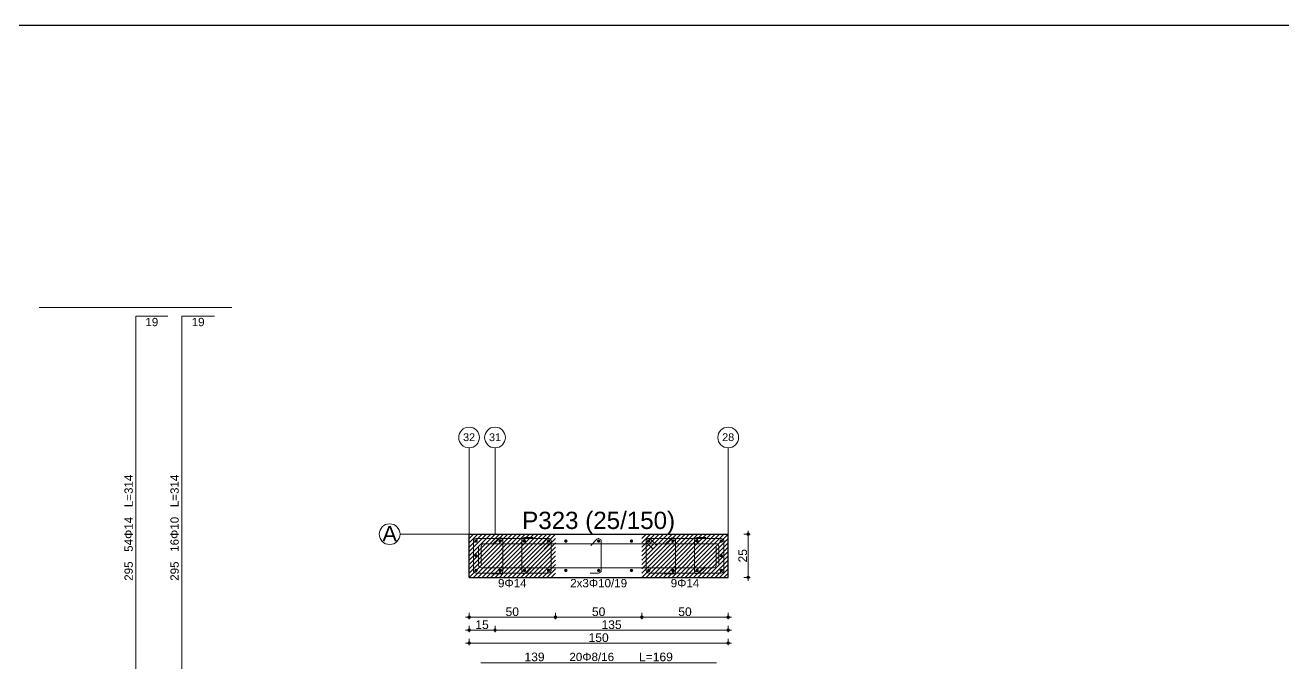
# Model space of a CAD drawing. Header units: millimetres. Extents: x 2232 to 85269, y -3593 to 5869.
# Drawn here: x 70770 to 71862, y 353 to 907 of the extents above; entities that cross this region are included whole.
import ezdxf

# ---------------------------------------------------------------- set-up
doc = ezdxf.new("R2010")
doc.units = ezdxf.units.MM
doc.linetypes.add('CENTER2', pattern=[112.5, 75, -12.5, 12.5, -12.5])
for name, color, linetype in [('Donatı Topl. Uzun. Yazısı', 7, 'Continuous'), ('Donatı Uz. Yazısı', 7, 'Continuous'), ('Donatı Yazısı', 7, 'Continuous'), ('Donatı Çizgisi', 7, 'Continuous'), ('Panel', 7, 'Continuous'), ('Standart', 7, 'Continuous'), ('Ölçülendirme', 7, 'Continuous')]:
    doc.layers.add(name, color=color, linetype=linetype)
doc.styles.add('arial_1_18', font='arial.ttf', dxfattribs={"height": 0.2})

# ---------------------------------------------------------------- blocks, each defined once
blk = doc.blocks.new('IDE824Entity7263')
at = {"layer": 'Donatı Çizgisi', "linetype": 'Continuous', "lineweight": 5}
h = blk.add_hatch(color=5, dxfattribs=at)
edge = h.paths.add_edge_path(flags=0)
edge.add_arc((21488.83, 1424), 1, 0, 360)
h = blk.add_hatch(color=5, dxfattribs=at)
edge = h.paths.add_edge_path(flags=0)
edge.add_arc((21502.83, 1424), 1, 0, 360)
h = blk.add_hatch(color=5, dxfattribs=at)
edge = h.paths.add_edge_path(flags=0)
edge.add_arc((21516.83, 1424), 1, 0, 360)
h = blk.add_hatch(color=5, dxfattribs=at)
edge = h.paths.add_edge_path(flags=0)
edge.add_arc((21530.83, 1424), 1, 0, 360)
h = blk.add_hatch(color=5, dxfattribs=at)
edge = h.paths.add_edge_path(flags=0)
edge.add_arc((21540.83, 1424), 1, 0, 360)
h = blk.add_hatch(color=5, dxfattribs=at)
edge = h.paths.add_edge_path(flags=0)
edge.add_arc((21559.83, 1424), 1, 0, 360)
h = blk.add_hatch(color=5, dxfattribs=at)
edge = h.paths.add_edge_path(flags=0)
edge.add_arc((21578.83, 1424), 1, 0, 360)
h = blk.add_hatch(color=5, dxfattribs=at)
edge = h.paths.add_edge_path(flags=0)
edge.add_arc((21588.83, 1424), 1, 0, 360)
h = blk.add_hatch(color=5, dxfattribs=at)
edge = h.paths.add_edge_path(flags=0)
edge.add_arc((21602.83, 1424), 1, 0, 360)
h = blk.add_hatch(color=5, dxfattribs=at)
edge = h.paths.add_edge_path(flags=0)
edge.add_arc((21616.83, 1424), 1, 0, 360)
h = blk.add_hatch(color=5, dxfattribs=at)
edge = h.paths.add_edge_path(flags=0)
edge.add_arc((21630.83, 1424), 1, 0, 360)
h = blk.add_hatch(color=5, dxfattribs=at)
edge = h.paths.add_edge_path(flags=0)
edge.add_arc((21488.83, 1415.5), 1, 0, 360)
h = blk.add_hatch(color=5, dxfattribs=at)
edge = h.paths.add_edge_path(flags=0)
edge.add_arc((21630.83, 1415.5), 1, 0, 360)
h = blk.add_hatch(color=5, dxfattribs=at)
edge = h.paths.add_edge_path(flags=0)
edge.add_arc((21488.83, 1407), 1, 0, 360)
h = blk.add_hatch(color=5, dxfattribs=at)
edge = h.paths.add_edge_path(flags=0)
edge.add_arc((21502.83, 1407), 1, 0, 360)
h = blk.add_hatch(color=5, dxfattribs=at)
edge = h.paths.add_edge_path(flags=0)
edge.add_arc((21516.83, 1407), 1, 0, 360)
h = blk.add_hatch(color=5, dxfattribs=at)
edge = h.paths.add_edge_path(flags=0)
edge.add_arc((21530.83, 1407), 1, 0, 360)
h = blk.add_hatch(color=5, dxfattribs=at)
edge = h.paths.add_edge_path(flags=0)
edge.add_arc((21540.83, 1407), 1, 0, 360)
h = blk.add_hatch(color=5, dxfattribs=at)
edge = h.paths.add_edge_path(flags=0)
edge.add_arc((21559.83, 1407), 1, 0, 360)
h = blk.add_hatch(color=5, dxfattribs=at)
edge = h.paths.add_edge_path(flags=0)
edge.add_arc((21578.83, 1407), 1, 0, 360)
h = blk.add_hatch(color=5, dxfattribs=at)
edge = h.paths.add_edge_path(flags=0)
edge.add_arc((21588.83, 1407), 1, 0, 360)
h = blk.add_hatch(color=5, dxfattribs=at)
edge = h.paths.add_edge_path(flags=0)
edge.add_arc((21602.83, 1407), 1, 0, 360)
h = blk.add_hatch(color=5, dxfattribs=at)
edge = h.paths.add_edge_path(flags=0)
edge.add_arc((21616.83, 1407), 1, 0, 360)
h = blk.add_hatch(color=5, dxfattribs=at)
edge = h.paths.add_edge_path(flags=0)
edge.add_arc((21630.83, 1407), 1, 0, 360)
at = {"layer": 'Donatı Çizgisi', "color": 5, "linetype": 'Continuous', "lineweight": 5}
for points in [[(21291.83, 1259.24), (21291.83, 1554.24)], [(21291.83, 1554.24), (21310.43, 1554.24)], [(21318.43, 1259.24), (21318.43, 1554.24)], [(21318.43, 1554.24), (21337.43, 1554.24)]]:
    blk.add_lwpolyline(points, dxfattribs=at)
at = {"layer": 'Donatı Çizgisi', "color": 1, "linetype": 'Continuous', "lineweight": 5}
for points in [[(21487.33, 1407), (21487.33, 1424)], [(21488.83, 1425.5), (21530.83, 1425.5)], [(21490.33, 1410), (21490.33, 1420.4)], [(21491.83, 1410.6), (21491.83, 1421)], [(21493.33, 1422.5), (21627.83, 1422.5)], [(21498.23, 1422.03), (21501.77, 1425.56)], [(21504.33, 1406.5), (21504.33, 1424.5)], [(21515.33, 1406.5), (21515.33, 1424.5)], [(21516.83, 1426), (21521.83, 1426)], [(21526.23, 1421.53), (21529.77, 1425.06)], [(21528.35, 1419.4), (21531.89, 1422.94)], [(21532.33, 1407), (21532.33, 1424)], [(21555.23, 1421.53), (21558.77, 1425.06)], [(21561.33, 1407), (21561.33, 1424)], [(21587.33, 1407), (21587.33, 1424)], [(21587.77, 1422.94), (21591.3, 1419.4)], [(21588.83, 1425.5), (21630.83, 1425.5)], [(21589.89, 1425.06), (21593.43, 1421.53)], [(21598.23, 1422.03), (21601.77, 1425.56)], [(21604.33, 1406.5), (21604.33, 1424.5)], [(21615.33, 1406.5), (21615.33, 1424.5)], [(21616.83, 1426), (21621.83, 1426)], [(21627.83, 1410), (21627.83, 1420.4)], [(21629.33, 1410.6), (21629.33, 1421)], [(21632.33, 1407), (21632.33, 1424)], [(21488.83, 1405.5), (21530.83, 1405.5)], [(21491.83, 1408.5), (21626.33, 1408.5)], [(21517.89, 1405.44), (21521.43, 1408.97)], [(21554.83, 1405.5), (21559.83, 1405.5)], [(21588.83, 1405.5), (21630.83, 1405.5)], [(21617.89, 1405.44), (21621.43, 1408.97)], [(21497.83, 1405), (21502.83, 1405)], [(21597.83, 1405), (21602.83, 1405)], [(21491.53, 1353.46), (21628.13, 1353.46)]]:
    blk.add_lwpolyline(points, dxfattribs=at)
for centre, start, end in [((21488.83, 1424), 90, 180), ((21493.33, 1421), 90, 180), ((21502.83, 1424.5), 0, 135), ((21516.83, 1424.5), 90, 180), ((21530.83, 1424), 0, 135), ((21530.83, 1424), 315, 90), ((21559.83, 1424), 0, 135), ((21588.83, 1424), 90, 225), ((21588.83, 1424), 45, 180), ((21602.83, 1424.5), 0, 135), ((21616.83, 1424.5), 90, 180), ((21627.83, 1421), 0, 90), ((21630.83, 1424), 0, 90), ((21488.83, 1407), 180, 270), ((21491.83, 1410), 180, 270), ((21502.83, 1406.5), 270, 0), ((21516.83, 1406.5), 180, 315), ((21530.83, 1407), 270, 0), ((21559.83, 1407), 270, 0), ((21588.83, 1407), 180, 270), ((21602.83, 1406.5), 270, 0), ((21616.83, 1406.5), 180, 315), ((21626.33, 1410), 270, 0), ((21630.83, 1407), 270, 360)]:
    blk.add_arc(centre, 1.5, start, end, dxfattribs=at)
at = {"layer": 'Panel', "color": 1, "linetype": 'Continuous', "lineweight": 5}
blk.add_lwpolyline([(21235.83, 1559.24), (21347.43, 1559.24)], dxfattribs=at)
at = {"layer": 'Panel', "color": 250, "linetype": 'CENTER2', "lineweight": 5}
for points in [[(21484.83, 1428), (21484.83, 1478)], [(21499.83, 1428), (21499.83, 1478)], [(21634.83, 1428), (21634.83, 1478)], [(21444.83, 1428), (21484.83, 1428)]]:
    blk.add_lwpolyline(points, dxfattribs=at)
at = {"layer": 'Panel', "color": 251, "linetype": 'Continuous', "lineweight": -3}
for points in [[(21484.83, 1423), (21489.83, 1428)], [(21484.83, 1425.5), (21487.33, 1428)], [(21489.83, 1423), (21494.83, 1428)], [(21489.83, 1425.5), (21492.33, 1428)], [(21494.83, 1423), (21499.83, 1428)], [(21494.83, 1425.5), (21497.33, 1428)], [(21499.83, 1423), (21504.83, 1428)], [(21499.83, 1425.5), (21502.33, 1428)], [(21504.83, 1423), (21509.83, 1428)], [(21504.83, 1425.5), (21507.33, 1428)], [(21509.83, 1423), (21514.83, 1428)], [(21509.83, 1425.5), (21512.33, 1428)], [(21514.83, 1423), (21519.83, 1428)], [(21514.83, 1425.5), (21517.33, 1428)], [(21519.83, 1423), (21524.83, 1428)], [(21519.83, 1425.5), (21522.33, 1428)], [(21524.83, 1423), (21529.83, 1428)], [(21524.83, 1425.5), (21527.33, 1428)], [(21529.83, 1423), (21534.83, 1428)], [(21529.83, 1425.5), (21532.33, 1428)], [(21584.83, 1423), (21589.83, 1428)], [(21584.83, 1425.5), (21587.33, 1428)], [(21589.83, 1423), (21594.83, 1428)], [(21589.83, 1425.5), (21592.33, 1428)], [(21594.83, 1423), (21599.83, 1428)], [(21594.83, 1425.5), (21597.33, 1428)], [(21599.83, 1423), (21604.83, 1428)], [(21599.83, 1425.5), (21602.33, 1428)], [(21604.83, 1423), (21609.83, 1428)], [(21604.83, 1425.5), (21607.33, 1428)], [(21609.83, 1423), (21614.83, 1428)], [(21609.83, 1425.5), (21612.33, 1428)], [(21614.83, 1423), (21619.83, 1428)], [(21614.83, 1425.5), (21617.33, 1428)], [(21619.83, 1423), (21624.83, 1428)], [(21619.83, 1425.5), (21622.33, 1428)], [(21624.83, 1423), (21629.83, 1428)], [(21624.83, 1425.5), (21627.33, 1428)], [(21629.83, 1423), (21634.83, 1428)], [(21629.83, 1425.5), (21632.33, 1428)], [(21484.83, 1418), (21489.83, 1423)], [(21484.83, 1420.5), (21487.33, 1423)], [(21487.33, 1423), (21489.83, 1425.5)], [(21487.33, 1418), (21489.83, 1420.5)], [(21489.83, 1418), (21494.83, 1423)], [(21489.83, 1420.5), (21492.33, 1423)], [(21492.33, 1423), (21494.83, 1425.5)], [(21492.33, 1418), (21494.83, 1420.5)], [(21494.83, 1418), (21499.83, 1423)], [(21494.83, 1420.5), (21497.33, 1423)], [(21497.33, 1423), (21499.83, 1425.5)], [(21497.33, 1418), (21499.83, 1420.5)], [(21499.83, 1418), (21504.83, 1423)], [(21499.83, 1420.5), (21502.33, 1423)], [(21502.33, 1423), (21504.83, 1425.5)], [(21502.33, 1418), (21504.83, 1420.5)], [(21504.83, 1418), (21509.83, 1423)], [(21504.83, 1420.5), (21507.33, 1423)], [(21507.33, 1423), (21509.83, 1425.5)], [(21507.33, 1418), (21509.83, 1420.5)], [(21509.83, 1418), (21514.83, 1423)], [(21509.83, 1420.5), (21512.33, 1423)], [(21512.33, 1423), (21514.83, 1425.5)], [(21512.33, 1418), (21514.83, 1420.5)], [(21514.83, 1418), (21519.83, 1423)], [(21514.83, 1420.5), (21517.33, 1423)], [(21517.33, 1423), (21519.83, 1425.5)], [(21517.33, 1418), (21519.83, 1420.5)], [(21519.83, 1418), (21524.83, 1423)], [(21519.83, 1420.5), (21522.33, 1423)], [(21522.33, 1423), (21524.83, 1425.5)], [(21522.33, 1418), (21524.83, 1420.5)], [(21524.83, 1418), (21529.83, 1423)], [(21524.83, 1420.5), (21527.33, 1423)], [(21527.33, 1423), (21529.83, 1425.5)], [(21527.33, 1418), (21529.83, 1420.5)], [(21529.83, 1418), (21534.83, 1423)], [(21529.83, 1420.5), (21532.33, 1423)], [(21532.33, 1423), (21534.83, 1425.5)], [(21532.33, 1418), (21534.83, 1420.5)], [(21584.83, 1418), (21589.83, 1423)], [(21584.83, 1420.5), (21587.33, 1423)], [(21587.33, 1423), (21589.83, 1425.5)], [(21587.33, 1418), (21589.83, 1420.5)], [(21589.83, 1418), (21594.83, 1423)], [(21589.83, 1420.5), (21592.33, 1423)], [(21592.33, 1423), (21594.83, 1425.5)], [(21592.33, 1418), (21594.83, 1420.5)], [(21594.83, 1418), (21599.83, 1423)], [(21594.83, 1420.5), (21597.33, 1423)], [(21597.33, 1423), (21599.83, 1425.5)], [(21597.33, 1418), (21599.83, 1420.5)], [(21599.83, 1418), (21604.83, 1423)], [(21599.83, 1420.5), (21602.33, 1423)], [(21602.33, 1423), (21604.83, 1425.5)], [(21602.33, 1418), (21604.83, 1420.5)], [(21604.83, 1418), (21609.83, 1423)], [(21604.83, 1420.5), (21607.33, 1423)], [(21607.33, 1423), (21609.83, 1425.5)], [(21607.33, 1418), (21609.83, 1420.5)], [(21609.83, 1418), (21614.83, 1423)], [(21609.83, 1420.5), (21612.33, 1423)], [(21612.33, 1423), (21614.83, 1425.5)], [(21612.33, 1418), (21614.83, 1420.5)], [(21614.83, 1418), (21619.83, 1423)], [(21614.83, 1420.5), (21617.33, 1423)], [(21617.33, 1423), (21619.83, 1425.5)], [(21617.33, 1418), (21619.83, 1420.5)], [(21619.83, 1418), (21624.83, 1423)], [(21619.83, 1420.5), (21622.33, 1423)], [(21622.33, 1423), (21624.83, 1425.5)], [(21622.33, 1418), (21624.83, 1420.5)], [(21624.83, 1418), (21629.83, 1423)], [(21624.83, 1420.5), (21627.33, 1423)], [(21627.33, 1423), (21629.83, 1425.5)], [(21627.33, 1418), (21629.83, 1420.5)], [(21629.83, 1418), (21634.83, 1423)], [(21629.83, 1420.5), (21632.33, 1423)], [(21632.33, 1423), (21634.83, 1425.5)], [(21632.33, 1418), (21634.83, 1420.5)], [(21484.83, 1413), (21489.83, 1418)], [(21484.83, 1415.5), (21487.33, 1418)], [(21484.83, 1408), (21489.83, 1413)], [(21484.83, 1410.5), (21487.33, 1413)], [(21487.33, 1413), (21489.83, 1415.5)], [(21489.83, 1413), (21494.83, 1418)], [(21489.83, 1415.5), (21492.33, 1418)], [(21489.83, 1408), (21494.83, 1413)], [(21489.83, 1410.5), (21492.33, 1413)], [(21492.33, 1413), (21494.83, 1415.5)], [(21494.83, 1413), (21499.83, 1418)], [(21494.83, 1415.5), (21497.33, 1418)], [(21494.83, 1408), (21499.83, 1413)], [(21494.83, 1410.5), (21497.33, 1413)], [(21497.33, 1413), (21499.83, 1415.5)], [(21499.83, 1413), (21504.83, 1418)], [(21499.83, 1415.5), (21502.33, 1418)], [(21499.83, 1408), (21504.83, 1413)], [(21499.83, 1410.5), (21502.33, 1413)], [(21502.33, 1413), (21504.83, 1415.5)], [(21504.83, 1413), (21509.83, 1418)], [(21504.83, 1415.5), (21507.33, 1418)], [(21504.83, 1408), (21509.83, 1413)], [(21504.83, 1410.5), (21507.33, 1413)], [(21507.33, 1413), (21509.83, 1415.5)], [(21509.83, 1413), (21514.83, 1418)], [(21509.83, 1415.5), (21512.33, 1418)], [(21509.83, 1408), (21514.83, 1413)], [(21509.83, 1410.5), (21512.33, 1413)], [(21512.33, 1413), (21514.83, 1415.5)], [(21514.83, 1413), (21519.83, 1418)], [(21514.83, 1415.5), (21517.33, 1418)], [(21514.83, 1408), (21519.83, 1413)], [(21514.83, 1410.5), (21517.33, 1413)], [(21517.33, 1413), (21519.83, 1415.5)], [(21519.83, 1413), (21524.83, 1418)], [(21519.83, 1415.5), (21522.33, 1418)], [(21519.83, 1408), (21524.83, 1413)], [(21519.83, 1410.5), (21522.33, 1413)], [(21522.33, 1413), (21524.83, 1415.5)], [(21524.83, 1413), (21529.83, 1418)], [(21524.83, 1415.5), (21527.33, 1418)], [(21524.83, 1408), (21529.83, 1413)], [(21524.83, 1410.5), (21527.33, 1413)], [(21527.33, 1413), (21529.83, 1415.5)], [(21529.83, 1413), (21534.83, 1418)], [(21529.83, 1415.5), (21532.33, 1418)], [(21529.83, 1408), (21534.83, 1413)], [(21529.83, 1410.5), (21532.33, 1413)], [(21532.33, 1413), (21534.83, 1415.5)], [(21584.83, 1413), (21589.83, 1418)], [(21584.83, 1415.5), (21587.33, 1418)], [(21584.83, 1408), (21589.83, 1413)], [(21584.83, 1410.5), (21587.33, 1413)], [(21587.33, 1413), (21589.83, 1415.5)], [(21589.83, 1413), (21594.83, 1418)], [(21589.83, 1415.5), (21592.33, 1418)], [(21589.83, 1408), (21594.83, 1413)], [(21589.83, 1410.5), (21592.33, 1413)], [(21592.33, 1413), (21594.83, 1415.5)], [(21594.83, 1413), (21599.83, 1418)], [(21594.83, 1415.5), (21597.33, 1418)], [(21594.83, 1408), (21599.83, 1413)], [(21594.83, 1410.5), (21597.33, 1413)], [(21597.33, 1413), (21599.83, 1415.5)], [(21599.83, 1413), (21604.83, 1418)], [(21599.83, 1415.5), (21602.33, 1418)], [(21599.83, 1408), (21604.83, 1413)], [(21599.83, 1410.5), (21602.33, 1413)], [(21602.33, 1413), (21604.83, 1415.5)], [(21604.83, 1413), (21609.83, 1418)], [(21604.83, 1415.5), (21607.33, 1418)], [(21604.83, 1408), (21609.83, 1413)], [(21604.83, 1410.5), (21607.33, 1413)], [(21607.33, 1413), (21609.83, 1415.5)], [(21609.83, 1413), (21614.83, 1418)], [(21609.83, 1415.5), (21612.33, 1418)], [(21609.83, 1408), (21614.83, 1413)], [(21609.83, 1410.5), (21612.33, 1413)], [(21612.33, 1413), (21614.83, 1415.5)], [(21614.83, 1413), (21619.83, 1418)], [(21614.83, 1415.5), (21617.33, 1418)], [(21614.83, 1408), (21619.83, 1413)], [(21614.83, 1410.5), (21617.33, 1413)], [(21617.33, 1413), (21619.83, 1415.5)], [(21619.83, 1413), (21624.83, 1418)], [(21619.83, 1415.5), (21622.33, 1418)], [(21619.83, 1408), (21624.83, 1413)], [(21619.83, 1410.5), (21622.33, 1413)], [(21622.33, 1413), (21624.83, 1415.5)], [(21624.83, 1413), (21629.83, 1418)], [(21624.83, 1415.5), (21627.33, 1418)], [(21624.83, 1408), (21629.83, 1413)], [(21624.83, 1410.5), (21627.33, 1413)], [(21627.33, 1413), (21629.83, 1415.5)], [(21629.83, 1413), (21634.83, 1418)], [(21629.83, 1415.5), (21632.33, 1418)], [(21629.83, 1408), (21634.83, 1413)], [(21629.83, 1410.5), (21632.33, 1413)], [(21632.33, 1413), (21634.83, 1415.5)], [(21484.83, 1403), (21489.83, 1408)], [(21484.83, 1405.5), (21487.33, 1408)], [(21487.33, 1408), (21489.83, 1410.5)], [(21487.33, 1403), (21489.83, 1405.5)], [(21489.83, 1403), (21494.83, 1408)], [(21489.83, 1405.5), (21492.33, 1408)], [(21492.33, 1408), (21494.83, 1410.5)], [(21492.33, 1403), (21494.83, 1405.5)], [(21494.83, 1403), (21499.83, 1408)], [(21494.83, 1405.5), (21497.33, 1408)], [(21497.33, 1408), (21499.83, 1410.5)], [(21497.33, 1403), (21499.83, 1405.5)], [(21499.83, 1403), (21504.83, 1408)], [(21499.83, 1405.5), (21502.33, 1408)], [(21502.33, 1408), (21504.83, 1410.5)], [(21502.33, 1403), (21504.83, 1405.5)], [(21504.83, 1403), (21509.83, 1408)], [(21504.83, 1405.5), (21507.33, 1408)], [(21507.33, 1408), (21509.83, 1410.5)], [(21507.33, 1403), (21509.83, 1405.5)], [(21509.83, 1403), (21514.83, 1408)], [(21509.83, 1405.5), (21512.33, 1408)], [(21512.33, 1408), (21514.83, 1410.5)], [(21512.33, 1403), (21514.83, 1405.5)], [(21514.83, 1403), (21519.83, 1408)], [(21514.83, 1405.5), (21517.33, 1408)], [(21517.33, 1408), (21519.83, 1410.5)], [(21517.33, 1403), (21519.83, 1405.5)], [(21519.83, 1403), (21524.83, 1408)], [(21519.83, 1405.5), (21522.33, 1408)], [(21522.33, 1408), (21524.83, 1410.5)], [(21522.33, 1403), (21524.83, 1405.5)], [(21524.83, 1403), (21529.83, 1408)], [(21524.83, 1405.5), (21527.33, 1408)], [(21527.33, 1408), (21529.83, 1410.5)], [(21527.33, 1403), (21529.83, 1405.5)], [(21529.83, 1403), (21534.83, 1408)], [(21529.83, 1405.5), (21532.33, 1408)], [(21532.33, 1408), (21534.83, 1410.5)], [(21532.33, 1403), (21534.83, 1405.5)], [(21584.83, 1403), (21589.83, 1408)], [(21584.83, 1405.5), (21587.33, 1408)], [(21587.33, 1408), (21589.83, 1410.5)], [(21587.33, 1403), (21589.83, 1405.5)], [(21589.83, 1403), (21594.83, 1408)], [(21589.83, 1405.5), (21592.33, 1408)], [(21592.33, 1408), (21594.83, 1410.5)], [(21592.33, 1403), (21594.83, 1405.5)], [(21594.83, 1403), (21599.83, 1408)], [(21594.83, 1405.5), (21597.33, 1408)], [(21597.33, 1408), (21599.83, 1410.5)], [(21597.33, 1403), (21599.83, 1405.5)], [(21599.83, 1403), (21604.83, 1408)], [(21599.83, 1405.5), (21602.33, 1408)], [(21602.33, 1408), (21604.83, 1410.5)], [(21602.33, 1403), (21604.83, 1405.5)], [(21604.83, 1403), (21609.83, 1408)], [(21604.83, 1405.5), (21607.33, 1408)], [(21607.33, 1408), (21609.83, 1410.5)], [(21607.33, 1403), (21609.83, 1405.5)], [(21609.83, 1403), (21614.83, 1408)], [(21609.83, 1405.5), (21612.33, 1408)], [(21612.33, 1408), (21614.83, 1410.5)], [(21612.33, 1403), (21614.83, 1405.5)], [(21614.83, 1403), (21619.83, 1408)], [(21614.83, 1405.5), (21617.33, 1408)], [(21617.33, 1408), (21619.83, 1410.5)], [(21617.33, 1403), (21619.83, 1405.5)], [(21619.83, 1403), (21624.83, 1408)], [(21619.83, 1405.5), (21622.33, 1408)], [(21622.33, 1408), (21624.83, 1410.5)], [(21622.33, 1403), (21624.83, 1405.5)], [(21624.83, 1403), (21629.83, 1408)], [(21624.83, 1405.5), (21627.33, 1408)], [(21627.33, 1408), (21629.83, 1410.5)], [(21627.33, 1403), (21629.83, 1405.5)], [(21629.83, 1403), (21634.83, 1408)], [(21629.83, 1405.5), (21632.33, 1408)], [(21632.33, 1408), (21634.83, 1410.5)], [(21632.33, 1403), (21634.83, 1405.5)]]:
    blk.add_lwpolyline(points, dxfattribs=at)
at = {"layer": 'Panel', "color": 33, "linetype": 'Continuous', "lineweight": -3}
for points in [[(21484.83, 1428), (21634.83, 1428)], [(21484.83, 1403), (21484.83, 1428)], [(21634.83, 1403), (21634.83, 1428)], [(21484.83, 1403), (21634.83, 1403)]]:
    blk.add_lwpolyline(points, dxfattribs=at)
at = {"layer": 'Panel', "color": 30, "linetype": 'Continuous', "lineweight": 5}
for centre in [(21484.83, 1484), (21499.83, 1484), (21634.83, 1484), (21438.83, 1428)]:
    blk.add_circle(centre, 6, dxfattribs=at)
at = {"layer": 'Ölçülendirme', "color": 5, "linetype": 'Continuous', "lineweight": 5}
for points in [[(21643.85, 1428), (21647.6, 1428)], [(21646.35, 1401), (21646.35, 1430)], [(21643.85, 1403), (21647.6, 1403)], [(21482.83, 1379.96), (21636.83, 1379.96)], [(21484.83, 1378.71), (21484.83, 1382.46)], [(21534.83, 1378.71), (21534.83, 1382.46)], [(21584.83, 1378.71), (21584.83, 1382.46)], [(21634.83, 1378.71), (21634.83, 1382.46)], [(21482.83, 1372.46), (21636.83, 1372.46)], [(21484.83, 1371.21), (21484.83, 1374.96)], [(21499.83, 1371.21), (21499.83, 1374.96)], [(21634.83, 1371.21), (21634.83, 1374.96)], [(21482.83, 1364.96), (21636.83, 1364.96)], [(21484.83, 1363.71), (21484.83, 1367.46)], [(21634.83, 1363.71), (21634.83, 1367.46)]]:
    blk.add_lwpolyline(points, dxfattribs=at)
for centre in [(21646.35, 1428), (21646.35, 1403), (21484.83, 1379.96), (21534.83, 1379.96), (21584.83, 1379.96), (21634.83, 1379.96), (21484.83, 1372.46), (21499.83, 1372.46), (21634.83, 1372.46), (21484.83, 1364.96), (21634.83, 1364.96)]:
    blk.add_circle(centre, 0.75, dxfattribs=at)
at = {"layer": 'Donatı Topl. Uzun. Yazısı', "color": 5, "linetype": 'Continuous', "lineweight": 5, "style": 'arial_1_18'}
blk.add_text('L=169', height=5, rotation=360, dxfattribs=at).set_placement((21583.18, 1354.42))
at = {"layer": 'Donatı Uz. Yazısı', "color": 5, "linetype": 'Continuous', "lineweight": 5, "style": 'arial_1_18'}
blk.add_text('139', height=5, rotation=360, dxfattribs=at).set_placement((21516.87, 1354.42))
at = {"layer": 'Donatı Yazısı', "color": 5, "linetype": 'Continuous', "lineweight": 5, "style": 'arial_1_18'}
for p in [(21297.4, 1548.48), (21324.2, 1548.48)]:
    blk.add_text('19', height=4.8, dxfattribs=at).set_placement(p)
for s, rotation, p in [('295   54Φ14   L=314', 90, (21290.1, 1401)), ('295   16Φ10   L=314', 90, (21316.7, 1401)), ('9Φ14', 360, (21501.56, 1397.24)), ('2x3Φ10/19', 360, (21543.36, 1397.24)), ('9Φ14', 360, (21601.56, 1397.24)), ('20Φ8/16', 360, (21542.92, 1354.52))]:
    blk.add_text(s, height=4.8, rotation=rotation, dxfattribs=at).set_placement(p)
at = {"layer": 'Panel', "color": 1, "linetype": 'Continuous', "lineweight": 5, "style": 'arial_1_18'}
for s, height, p in [('32', 4.5, (21481.33, 1481.91)), ('31', 4.5, (21496.33, 1481.91)), ('28', 4.5, (21631.33, 1481.91)), ('P323 (25/150)', 10, (21515.56, 1431)), ('A', 9, (21434.64, 1423.81))]:
    blk.add_text(s, height=height, rotation=360, dxfattribs=at).set_placement(p)
at = {"layer": 'Ölçülendirme', "color": 5, "linetype": 'Continuous', "lineweight": 5, "style": 'arial_1_18'}
for s, rotation, p in [('25', 450, (21645.72, 1411.62)), ('50', 360, (21505.94, 1380.58)), ('50', 360, (21555.94, 1380.58)), ('50', 360, (21605.94, 1380.58)), ('15', 360, (21488.44, 1373.08)), ('135', 360, (21561.5, 1373.08)), ('150', 360, (21554, 1365.58))]:
    blk.add_text(s, height=5, rotation=rotation, dxfattribs=at).set_placement(p)

msp = doc.modelspace()

# ---------------------------------------------------------------- linework, layer by layer
msp.add_line((3332.4, 906.6), (85269.2, 906.6))

# ---------------------------------------------------------------- block references
at = {"layer": 'Standart', "xscale": 1.5, "yscale": 1.5, "zscale": 1.5}
msp.add_blockref('IDE824Entity7263', (38928, -1677.6), dxfattribs=at)

doc.saveas('drawing.dxf')
